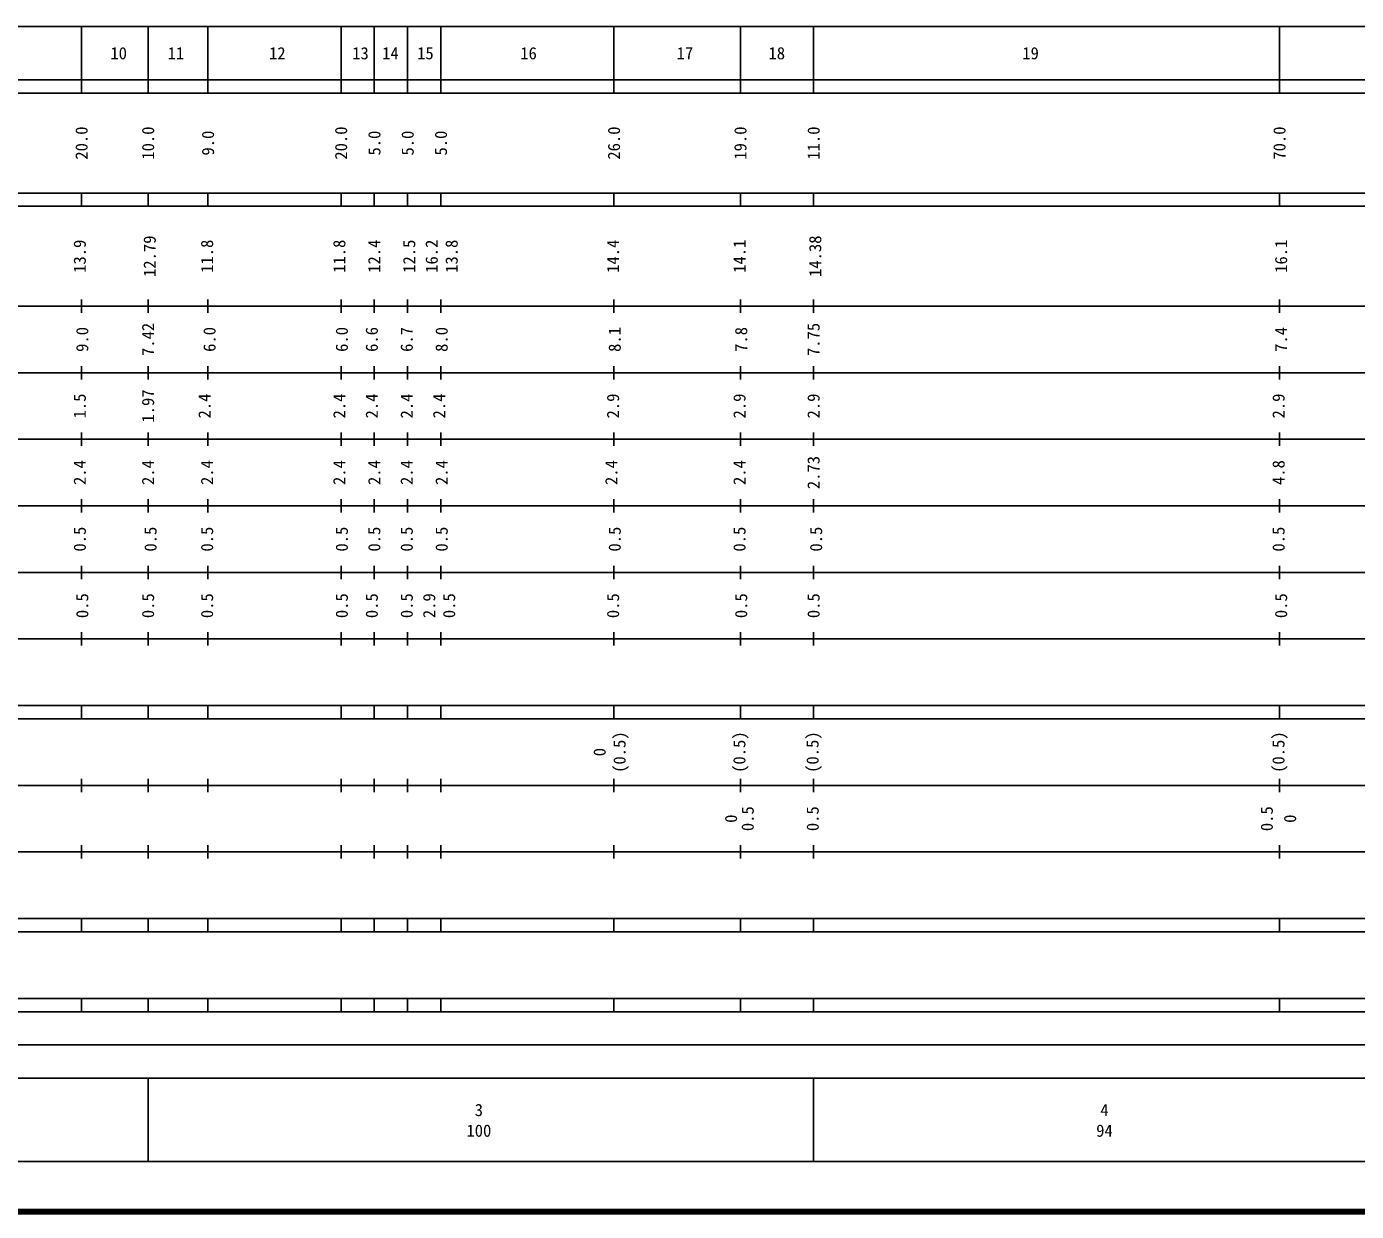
# Model space of a CAD drawing. Units: millimetres on the paper, enlarged 1000 times. Extents: x 40000 to 680000, y 20000 to 380000.
# Drawn here: x 249751 to 449566, y 20000 to 198000 of the extents above; entities that cross this region are included whole.
import ezdxf
from ezdxf.enums import TextEntityAlignment as Align

# ---------------------------------------------------------------- set-up
doc = ezdxf.new("R2010")
doc.units = ezdxf.units.MM
doc.header["$LTSCALE"] = 1000
doc.layers.add('M-TTL', color=2, linetype='Continuous', lineweight=140)
doc.layers.add('M-TTL-BAND', color=7, linetype='Continuous', lineweight=25)
doc.styles.add('ＭＳ ゴシック', font='')
doc.styles.get('ＭＳ ゴシック').set_extended_font_data('MS Gothic')

msp = doc.modelspace()

# ---------------------------------------------------------------- linework, layer by layer
at = {"layer": 'M-TTL'}
msp.add_line((40000, 20000), (680000, 20000), dxfattribs=at)
at = {"layer": 'M-TTL-BAND'}
for p, q in [((579000, 198000), (68000, 198000)), ((258000, 198000), (258000, 188000)), ((268000, 198000), (268000, 188000)), ((277000, 198000), (277000, 188000)), ((297000, 198000), (297000, 188000)), ((302000, 198000), (302000, 188000)), ((307000, 198000), (307000, 188000)), ((312000, 198000), (312000, 188000)), ((338000, 198000), (338000, 188000)), ((357000, 198000), (357000, 188000)), ((368000, 198000), (368000, 188000)), ((438000, 198000), (438000, 188000)), ((579000, 190000), (58000, 190000)), ((579000, 188000), (58000, 188000)), ((579000, 173000), (58000, 173000)), ((258000, 173000), (258000, 171000)), ((268000, 171000), (268000, 173000)), ((277000, 173000), (277000, 171000)), ((297000, 173000), (297000, 171000)), ((302000, 173000), (302000, 171000)), ((307000, 173000), (307000, 171000)), ((312000, 173000), (312000, 171000)), ((338000, 173000), (338000, 171000)), ((357000, 173000), (357000, 171000)), ((368000, 171000), (368000, 173000)), ((438000, 173000), (438000, 171000)), ((579000, 171000), (58000, 171000)), ((579000, 156000), (58000, 156000)), ((258000, 157000), (258000, 155000)), ((268000, 155000), (268000, 157000)), ((277000, 157000), (277000, 155000)), ((297000, 157000), (297000, 155000)), ((302000, 157000), (302000, 155000)), ((307000, 157000), (307000, 155000)), ((312000, 157000), (312000, 155000)), ((338000, 157000), (338000, 155000)), ((357000, 157000), (357000, 155000)), ((368000, 155000), (368000, 157000)), ((438000, 157000), (438000, 155000)), ((579000, 146000), (58000, 146000)), ((258000, 147000), (258000, 145000)), ((268000, 145000), (268000, 147000)), ((277000, 147000), (277000, 145000)), ((297000, 147000), (297000, 145000)), ((302000, 147000), (302000, 145000)), ((307000, 147000), (307000, 145000)), ((312000, 147000), (312000, 145000)), ((338000, 147000), (338000, 145000)), ((357000, 147000), (357000, 145000)), ((368000, 145000), (368000, 147000)), ((438000, 147000), (438000, 145000)), ((579000, 136000), (58000, 136000)), ((258000, 137000), (258000, 135000)), ((268000, 135000), (268000, 137000)), ((277000, 137000), (277000, 135000)), ((297000, 137000), (297000, 135000)), ((302000, 137000), (302000, 135000)), ((307000, 137000), (307000, 135000)), ((312000, 137000), (312000, 135000)), ((338000, 137000), (338000, 135000)), ((357000, 137000), (357000, 135000)), ((368000, 135000), (368000, 137000)), ((438000, 137000), (438000, 135000)), ((579000, 126000), (58000, 126000)), ((258000, 127000), (258000, 125000)), ((268000, 125000), (268000, 127000)), ((277000, 127000), (277000, 125000)), ((297000, 127000), (297000, 125000)), ((302000, 127000), (302000, 125000)), ((307000, 127000), (307000, 125000)), ((312000, 127000), (312000, 125000)), ((338000, 127000), (338000, 125000)), ((357000, 127000), (357000, 125000)), ((368000, 125000), (368000, 127000)), ((438000, 127000), (438000, 125000)), ((579000, 116000), (58000, 116000)), ((258000, 117000), (258000, 115000)), ((268000, 115000), (268000, 117000)), ((277000, 117000), (277000, 115000)), ((297000, 117000), (297000, 115000)), ((302000, 117000), (302000, 115000)), ((307000, 117000), (307000, 115000)), ((312000, 117000), (312000, 115000)), ((338000, 117000), (338000, 115000)), ((357000, 117000), (357000, 115000)), ((368000, 115000), (368000, 117000)), ((438000, 117000), (438000, 115000)), ((579000, 106000), (58000, 106000)), ((258000, 107000), (258000, 105000)), ((268000, 105000), (268000, 107000)), ((277000, 107000), (277000, 105000)), ((297000, 107000), (297000, 105000)), ((302000, 107000), (302000, 105000)), ((307000, 107000), (307000, 105000)), ((312000, 107000), (312000, 105000)), ((338000, 107000), (338000, 105000)), ((357000, 107000), (357000, 105000)), ((368000, 105000), (368000, 107000)), ((438000, 107000), (438000, 105000)), ((579000, 96000), (58000, 96000)), ((258000, 96000), (258000, 94000)), ((268000, 94000), (268000, 96000)), ((277000, 96000), (277000, 94000)), ((297000, 96000), (297000, 94000)), ((302000, 96000), (302000, 94000)), ((307000, 96000), (307000, 94000)), ((312000, 96000), (312000, 94000)), ((338000, 96000), (338000, 94000)), ((357000, 96000), (357000, 94000)), ((368000, 94000), (368000, 96000)), ((438000, 96000), (438000, 94000)), ((579000, 94000), (58000, 94000)), ((579000, 84000), (58000, 84000)), ((258000, 85000), (258000, 83000)), ((268000, 83000), (268000, 85000)), ((277000, 85000), (277000, 83000)), ((297000, 85000), (297000, 83000)), ((302000, 85000), (302000, 83000)), ((307000, 85000), (307000, 83000)), ((312000, 85000), (312000, 83000)), ((338000, 85000), (338000, 83000)), ((357000, 85000), (357000, 83000)), ((368000, 83000), (368000, 85000)), ((438000, 85000), (438000, 83000)), ((579000, 74000), (58000, 74000)), ((258000, 75000), (258000, 73000)), ((268000, 73000), (268000, 75000)), ((277000, 75000), (277000, 73000)), ((297000, 75000), (297000, 73000)), ((302000, 75000), (302000, 73000)), ((307000, 75000), (307000, 73000)), ((312000, 75000), (312000, 73000)), ((338000, 75000), (338000, 73000)), ((357000, 75000), (357000, 73000)), ((368000, 73000), (368000, 75000)), ((438000, 75000), (438000, 73000)), ((579000, 64000), (58000, 64000)), ((258000, 64000), (258000, 62000)), ((268000, 62000), (268000, 64000)), ((277000, 64000), (277000, 62000)), ((297000, 64000), (297000, 62000)), ((302000, 64000), (302000, 62000)), ((307000, 64000), (307000, 62000)), ((312000, 64000), (312000, 62000)), ((338000, 64000), (338000, 62000)), ((357000, 64000), (357000, 62000)), ((368000, 62000), (368000, 64000)), ((438000, 64000), (438000, 62000)), ((579000, 62000), (58000, 62000)), ((579000, 52000), (58000, 52000)), ((258000, 52000), (258000, 50000)), ((268000, 50000), (268000, 52000)), ((277000, 52000), (277000, 50000)), ((297000, 52000), (297000, 50000)), ((302000, 52000), (302000, 50000)), ((307000, 52000), (307000, 50000)), ((312000, 52000), (312000, 50000)), ((338000, 52000), (338000, 50000)), ((357000, 52000), (357000, 50000)), ((368000, 50000), (368000, 52000)), ((438000, 52000), (438000, 50000)), ((579000, 50000), (58000, 50000)), ((568000, 45000), (68000, 45000)), ((579000, 40000), (58000, 40000)), ((268000, 40000), (268000, 27500)), ((368000, 40000), (368000, 27500)), ((68000, 27500), (579000, 27500))]:
    msp.add_line(p, q, dxfattribs=at)

# ---------------------------------------------------------------- texts
at = {"layer": 'M-TTL-BAND', "style": 'ＭＳ ゴシック'}
for s, p in [('10', (263585, 194000)), ('11', (272182, 194000)), ('12', (287423, 194000)), ('13', (299924, 194000)), ('14', (304424, 194000)), ('15', (309674, 194000)), ('16', (325175, 194000)), ('17', (348676, 194000)), ('18', (362476, 194000)), ('19', (400609, 194000)), ('3', (317712, 35238)), ('4', (411712, 35238)), ('100', (317712, 32131)), ('94', (411712, 32131))]:
    msp.add_text(s, height=1833, dxfattribs=at).set_placement(p, align=Align.MIDDLE_CENTER)
for s, p in [('20.0', (258000, 180500)), ('10.0', (268000, 180500)), ('9.0', (277000, 180500)), ('20.0', (297000, 180500)), ('5.0', (302000, 180500)), ('5.0', (307000, 180500)), ('5.0', (312000, 180500)), ('26.0', (338000, 180500)), ('19.0', (357000, 180500)), ('11.0', (368000, 180500)), ('70.0', (438000, 180500)), ('13.9', (257732, 163500)), ('12.79', (268240, 163500)), ('11.8', (276858, 163500)), ('11.8', (296733, 163500)), ('12.4', (301984, 163500)), ('16.2', (310609, 163500)), ('13.8', (313609, 163500)), ('14.4', (337860, 163500)), ('14.1', (356861, 163500)), ('14.38', (368240, 163500)), ('16.1', (438239, 163500)), ('12.5', (307234, 163500)), ('9.0', (258107, 151000)), ('7.42', (267993, 151000)), ('6.0', (277233, 151000)), ('6.0', (297108, 151000)), ('6.6', (301609, 151000)), ('6.7', (306859, 151000)), ('8.0', (312109, 151000)), ('8.1', (338110, 151000)), ('7.8', (357111, 151000)), ('7.75', (367993, 151000)), ('7.4', (438239, 151000)), ('1.5', (257732, 141000)), ('1.97', (267993, 141000)), ('2.4', (276483, 141000)), ('2.4', (296733, 141000)), ('2.4', (301609, 141000)), ('2.4', (306859, 141000)), ('2.4', (311734, 141000)), ('2.9', (337860, 141000)), ('2.9', (356861, 141000)), ('2.9', (367993, 141000)), ('2.9', (437864, 141000)), ('2.4', (257732, 131000)), ('2.4', (267993, 131000)), ('2.4', (276858, 131000)), ('2.4', (296733, 131000)), ('2.4', (301984, 131000)), ('2.4', (306859, 131000)), ('2.4', (312109, 131000)), ('2.4', (337610, 131000)), ('2.4', (356861, 131000)), ('2.73', (367993, 131000)), ('4.8', (437864, 131000)), ('0.5', (257732, 121000)), ('0.5', (268368, 121000)), ('0.5', (276858, 121000)), ('0.5', (297108, 121000)), ('0.5', (301984, 121000)), ('0.5', (306859, 121000)), ('0.5', (312109, 121000)), ('0.5', (338110, 121000)), ('0.5', (356861, 121000)), ('0.5', (368368, 121000)), ('0.5', (437864, 121000)), ('0.5', (258107, 111000)), ('0.5', (267993, 111000)), ('0.5', (276858, 111000)), ('0.5', (297108, 111000)), ('0.5', (301609, 111000)), ('0.5', (306859, 111000)), ('2.9', (310234, 111000)), ('0.5', (313234, 111000)), ('0.5', (337860, 111000)), ('0.5', (357111, 111000)), ('0.5', (367993, 111000)), ('0.5', (438239, 111000)), ('(0.5)', (338842, 89000)), ('(0.5)', (356843, 89000)), ('(0.5)', (367843, 89000)), ('(0.5)', (437846, 89000)), ('0', (335842, 89000)), ('0.5', (358093, 79000)), ('0.5', (367854, 79000)), ('0.5', (436095, 79000)), ('0', (355593, 79000)), ('0', (439596, 79000))]:
    msp.add_text(s, height=1833, rotation=90, dxfattribs=at).set_placement(p, align=Align.MIDDLE_CENTER)

doc.saveas('drawing.dxf')
